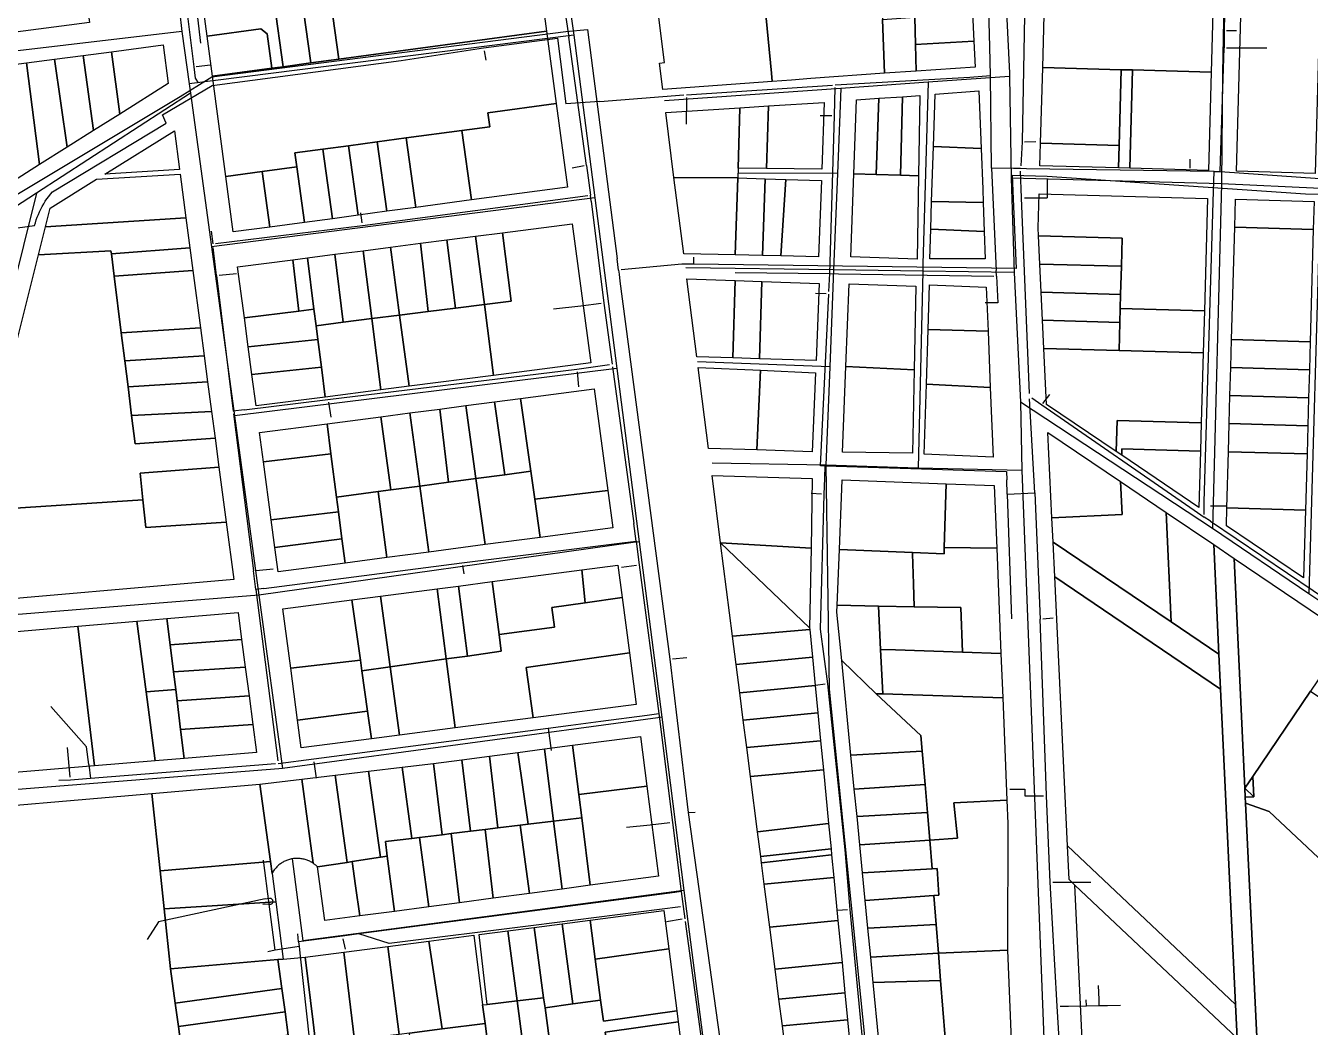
# Model space of a CAD drawing. Extents: x 1876309 to 1899261, y 443723 to 466661.
# Drawn here: x 1890765 to 1893052, y 449301 to 451085 of the extents above; entities that cross this region are included whole.
import ezdxf

# ---------------------------------------------------------------- set-up
doc = ezdxf.new("R2010")
doc.units = 0
doc.header["$MEASUREMENT"] = 0
for name, color, linetype in [('Parcels', 31, 'Continuous'), ('Roads', 7, 'Continuous'), ('Waterlines', 5, 'Continuous')]:
    doc.layers.add(name, color=color, linetype=linetype)

msp = doc.modelspace()

# ---------------------------------------------------------------- linework, layer by layer
at = {"layer": 'Parcels'}
for points in [[(1890720.3, 451957.8), (1890886.6, 451977), (1890985.6, 451228.7), (1890861.9, 451213.3), (1890870.2, 451151), (1890878.4, 451090.2), (1890828.4, 451083.7), (1890187, 451000)], [(1891232.1, 449286.3), (1891226.5, 449328), (1891220.8, 449369.6), (1891213.7, 449421.4), (1891222.9, 449422.2), (1891262.2, 449425.6), (1891276.5, 449309.6), (1891281.5, 449269.2)]]:
    msp.add_lwpolyline(points, dxfattribs=at)
for points in [[(1892715.6, 451006.1), (1892575.7, 451010), (1892583.8, 451313.1), (1892777.9, 451273.1), (1892882.7, 451258.1), (1892875.5, 451001.7), (1892735.6, 451005.6), (1892715.6, 451006.1)], [(1891322, 451024.8), (1891300.7, 451178.4), (1891350.3, 451185), (1891399.9, 451191.7), (1891449.4, 451198.3), (1891499, 451205), (1891548.5, 451211.6), (1891545.1, 451236.4), (1891619.4, 451246.4), (1891668.5, 451253), (1891692.3, 451074.6), (1891322, 451024.8)], [(1892932.5, 451251), (1893072, 451231), (1893060.6, 450821.4), (1892920.6, 450825.3), (1892932.5, 451251)], [(1891883.3, 451171.1), (1892075, 451183.9), (1892092.8, 451000), (1892093.8, 450985.2), (1891899.1, 450971), (1891893.1, 451017.7), (1891902.2, 451019.2), (1891883.3, 451171.1)], [(1892093.8, 450985.2), (1892092.8, 451000), (1892075, 451183.9), (1892286.8, 451198.1), (1892290.5, 451095.7), (1892293.9, 450999.8), (1892162.6, 450990.2), (1892128.2, 450987.7), (1892093.8, 450985.2)], [(1891272.4, 451018.2), (1891222.9, 451011.5), (1891207, 451126.4), (1891201.6, 451165.1), (1891251.2, 451171.7), (1891272.4, 451018.2)], [(1891272.4, 451018.2), (1891251.2, 451171.7), (1891300.7, 451178.4), (1891322, 451024.8), (1891272.4, 451018.2)], [(1891082, 451109.7), (1891207, 451126.4), (1891222.9, 451011.5), (1891203, 451008.9), (1891194.6, 451070.3), (1891183.3, 451078.9), (1891087.8, 451066), (1891082, 451109.7)], [(1892290.5, 451095.7), (1892348, 451099.9), (1892349.2, 451051.3), (1892350.4, 451003.4), (1892293.9, 450999.8), (1892290.5, 451095.7)], [(1892349.2, 451051.3), (1892348, 451099.9), (1892450.8, 451107.2), (1892453.1, 451056.8), (1892349.2, 451051.3)], [(1891097.2, 450994.7), (1891087.8, 451066), (1891183.3, 451078.9), (1891194.6, 451070.3), (1891203, 451008.9), (1891097.2, 450994.7)], [(1891442.3, 450884.6), (1891390.8, 450877.7), (1891339.3, 450870.8), (1891293.7, 450864.7), (1891244.1, 450858), (1891247.5, 450833.2), (1891185.6, 450824.9), (1891120.8, 450816.2), (1891097.2, 450994.7), (1891203, 451008.9), (1891222.9, 451011.5), (1891272.4, 451018.2), (1891322, 451024.8), (1891692.3, 451074.6), (1891709.4, 450945.7), (1891587.6, 450929.3), (1891591, 450904.6), (1891541.4, 450897.9), (1891442.3, 450884.6)], [(1890932.1, 450927.2), (1890917.6, 451038.2), (1891009.2, 451050.2), (1891018.3, 450981.7), (1890932.1, 450927.2)], [(1892453.1, 451056.8), (1892455.2, 451010.7), (1892350.4, 451003.4), (1892349.2, 451051.3), (1892453.1, 451056.8)], [(1890766, 451018.4), (1890816.1, 451024.9), (1890838.3, 450868), (1890789.2, 450837), (1890766, 451018.4)], [(1890816.1, 451024.9), (1890866.8, 451031.6), (1890885.4, 450897.7), (1890838.3, 450868), (1890816.1, 451024.9)], [(1890866.8, 451031.6), (1890917.6, 451038.2), (1890932.1, 450927.2), (1890885.4, 450897.7), (1890866.8, 451031.6)], [(1890716.1, 451011.8), (1890766, 451018.4), (1890789.2, 450837), (1890742.9, 450807.7), (1890716.1, 451011.8)], [(1892715.6, 451006.1), (1892711.8, 450871.2), (1892571.9, 450875.1), (1892575.7, 451010), (1892715.6, 451006.1)], [(1892711.8, 450871.2), (1892715.6, 451006.1), (1892735.6, 451005.6), (1892730.7, 450830.6), (1892710.7, 450831.2), (1892711.8, 450871.2)], [(1892875.5, 451001.7), (1892870.7, 450826.7), (1892730.7, 450830.6), (1892735.6, 451005.6), (1892875.5, 451001.7)], [(1892283.6, 450955.2), (1892279.4, 450819.6), (1892239.4, 450820.9), (1892244.2, 450952.7), (1892283.6, 450955.2)], [(1892283.6, 450955.2), (1892326.1, 450957.9), (1892322.2, 450818.2), (1892279.4, 450819.6), (1892283.6, 450955.2)], [(1892326.1, 450957.9), (1892357.1, 450959.9), (1892354.8, 450817.2), (1892322.2, 450818.2), (1892326.1, 450957.9)], [(1892381.1, 450869.3), (1892384.2, 450962.3), (1892462.1, 450968.2), (1892466, 450865.8), (1892381.1, 450869.3)], [(1891558.6, 450774.1), (1891541.4, 450897.9), (1891591, 450904.6), (1891587.6, 450929.3), (1891709.4, 450945.7), (1891729.3, 450797), (1891558.6, 450774.1)], [(1891919.1, 450814), (1891904.3, 450930), (1892036.6, 450938.4), (1892033.1, 450830.7), (1892032.5, 450813.3), (1891919.1, 450814)], [(1892087.5, 450941.6), (1892083.6, 450830), (1892033.1, 450830.7), (1892036.6, 450938.4), (1892087.5, 450941.6)], [(1892087.5, 450941.6), (1892186.5, 450947.9), (1892182.4, 450828.7), (1892083.6, 450830), (1892087.5, 450941.6)], [(1890905.8, 450820.3), (1891029.4, 450897.2), (1891038.5, 450828.3), (1890905.8, 450820.3)], [(1891390.8, 450877.7), (1891442.3, 450884.6), (1891459.5, 450760.8), (1891407.9, 450753.9), (1891390.8, 450877.7)], [(1891442.3, 450884.6), (1891541.4, 450897.9), (1891558.6, 450774.1), (1891459.5, 450760.8), (1891442.3, 450884.6)], [(1891261.2, 450734.2), (1891247.5, 450833.2), (1891244.1, 450858), (1891293.7, 450864.7), (1891310.8, 450740.8), (1891261.2, 450734.2)], [(1891293.7, 450864.7), (1891339.3, 450870.8), (1891356.4, 450747), (1891310.8, 450740.8), (1891293.7, 450864.7)], [(1891339.3, 450870.8), (1891390.8, 450877.7), (1891407.9, 450753.9), (1891356.4, 450747), (1891339.3, 450870.8)], [(1892381.1, 450869.3), (1892466, 450865.8), (1892468.8, 450793.5), (1892469.7, 450769.4), (1892377.9, 450771.5), (1892381.1, 450869.3)], [(1892711.8, 450871.2), (1892710.7, 450831.2), (1892570.8, 450835.1), (1892571.9, 450875.1), (1892711.8, 450871.2)], [(1890799.9, 450726), (1890808.5, 450759.8), (1890890.8, 450811), (1891039.6, 450820.1), (1891049.9, 450742), (1890799.9, 450726)], [(1891199.3, 450725.9), (1891133.9, 450717.1), (1891120.8, 450816.2), (1891185.6, 450824.9), (1891199.3, 450725.9)], [(1891185.6, 450824.9), (1891247.5, 450833.2), (1891261.2, 450734.2), (1891199.3, 450725.9), (1891185.6, 450824.9)], [(1892239.4, 450820.9), (1892279.4, 450819.6), (1892322.2, 450818.2), (1892354.8, 450817.2), (1892352.2, 450668.6), (1892234.1, 450672.6), (1892239.4, 450820.9)], [(1891919.1, 450814), (1892032.5, 450813.3), (1892028.1, 450676.1), (1891936.5, 450678), (1891919.1, 450814)], [(1892081.4, 450811.8), (1892076.7, 450675.1), (1892028.1, 450676.1), (1892032.5, 450813.3), (1892081.4, 450811.8)], [(1892118.5, 450810.7), (1892109.6, 450674.4), (1892076.7, 450675.1), (1892081.4, 450811.8), (1892118.5, 450810.7)], [(1892118.5, 450810.7), (1892182, 450808.8), (1892176.3, 450673), (1892109.6, 450674.4), (1892118.5, 450810.7)], [(1892376.2, 450722.4), (1892377.9, 450771.5), (1892469.7, 450769.4), (1892471.6, 450717.9), (1892376.2, 450722.4)], [(1892714.4, 450606), (1892715.8, 450656), (1892717.2, 450706), (1892568.4, 450710.1), (1892567.7, 450724.4), (1892569.4, 450785.1), (1892719.3, 450781), (1892869.2, 450776.8), (1892863.6, 450576.9), (1892713.7, 450581.1), (1892714.4, 450606)], [(1893057.5, 450721.6), (1892917.6, 450725.5), (1892919, 450775.5), (1893058.9, 450771.6), (1893057.5, 450721.6)], [(1891049.9, 450742), (1891057, 450688.9), (1890917.2, 450678), (1890916.5, 450683.6), (1890787.5, 450676.4), (1890799.9, 450726), (1891049.9, 450742)], [(1891597.7, 450461.6), (1891581.5, 450588), (1891629.4, 450594.1), (1891613.6, 450715.7), (1891738, 450731.7), (1891771, 450483.8), (1891597.7, 450461.6)], [(1893057.5, 450721.6), (1893052, 450521.7), (1892912, 450525.6), (1892917.6, 450725.5), (1893057.5, 450721.6)], [(1891467.4, 450696.9), (1891514.3, 450702.9), (1891530.2, 450581.6), (1891481.2, 450575.3), (1891467.4, 450696.9)], [(1891581.5, 450588), (1891530.2, 450581.6), (1891514.3, 450702.9), (1891565.9, 450709.5), (1891581.5, 450588)], [(1891565.9, 450709.5), (1891613.6, 450715.7), (1891629.4, 450594.1), (1891581.5, 450588), (1891565.9, 450709.5)], [(1892471.6, 450717.9), (1892473.5, 450669), (1892374.5, 450669.5), (1892376.2, 450722.4), (1892471.6, 450717.9)], [(1892715.8, 450656), (1892570.7, 450660), (1892568.4, 450710.1), (1892717.2, 450706), (1892715.8, 450656)], [(1891108.6, 450298.5), (1890968.3, 450287.4), (1890973.5, 450239.8), (1890672.8, 450220.6), (1890787.5, 450676.4), (1890916.5, 450683.6), (1890917.2, 450678), (1890922.2, 450638.4), (1890934.8, 450537.4), (1890941, 450487.6), (1890946.9, 450441), (1890953.2, 450390.2), (1890959.5, 450339.7), (1891101.8, 450349.6), (1891108.6, 450298.5)], [(1891062.3, 450648.3), (1890922.2, 450638.4), (1890917.2, 450678), (1891057, 450688.9), (1891062.3, 450648.3)], [(1891330.2, 450556.2), (1891281.8, 450550.1), (1891278, 450579.4), (1891266.3, 450671), (1891315.1, 450677.3), (1891330.2, 450556.2)], [(1891365.5, 450683.8), (1891381, 450562.7), (1891330.2, 450556.2), (1891315.1, 450677.3), (1891365.5, 450683.8)], [(1891365.5, 450683.8), (1891414.1, 450690), (1891430.5, 450568.9), (1891381, 450562.7), (1891365.5, 450683.8)], [(1891467.4, 450696.9), (1891481.2, 450575.3), (1891430.5, 450568.9), (1891414.1, 450690), (1891467.4, 450696.9)], [(1891240.3, 450667.7), (1891251, 450576.1), (1891154.1, 450564.3), (1891142.1, 450655.1), (1891240.3, 450667.7)], [(1891266.3, 450671), (1891278, 450579.4), (1891251, 450576.1), (1891240.3, 450667.7), (1891266.3, 450671)], [(1892714.4, 450606), (1892573.1, 450609.9), (1892570.7, 450660), (1892715.8, 450656), (1892714.4, 450606)], [(1891075.9, 450546.1), (1890934.8, 450537.4), (1890922.2, 450638.4), (1891062.3, 450648.3), (1891075.9, 450546.1)], [(1892028.2, 450630.7), (1892023.8, 450492.7), (1891959.9, 450494.6), (1891942.1, 450633.9), (1892028.2, 450630.7)], [(1892028.2, 450630.7), (1892075.7, 450628.9), (1892071.5, 450491.2), (1892023.8, 450492.7), (1892028.2, 450630.7)], [(1892071.5, 450491.2), (1892075.7, 450628.9), (1892177.9, 450625.1), (1892172.3, 450488.2), (1892071.5, 450491.2)], [(1892225.2, 450477.6), (1892230.9, 450624.9), (1892349.5, 450620.5), (1892346.6, 450471.4), (1892225.2, 450477.6)], [(1892371.6, 450543.3), (1892374.1, 450622.9), (1892475.3, 450618.6), (1892478.4, 450540.5), (1892371.6, 450543.3)], [(1892713.7, 450581.1), (1892713, 450556), (1892575.5, 450559.9), (1892573.1, 450609.9), (1892714.4, 450606), (1892713.7, 450581.1)], [(1891447.7, 450442.3), (1891430.5, 450568.9), (1891481.2, 450575.3), (1891530.2, 450581.6), (1891581.5, 450588), (1891597.7, 450461.6), (1891447.7, 450442.3)], [(1891281.8, 450550.1), (1891284.9, 450525.7), (1891160.9, 450512.8), (1891154.1, 450564.3), (1891251, 450576.1), (1891278, 450579.4), (1891281.8, 450550.1)], [(1891397.3, 450435.8), (1891298.1, 450423.1), (1891291.3, 450476.1), (1891284.9, 450525.7), (1891281.8, 450550.1), (1891330.2, 450556.2), (1891381, 450562.7), (1891397.3, 450435.8)], [(1891397.3, 450435.8), (1891381, 450562.7), (1891430.5, 450568.9), (1891447.7, 450442.3), (1891397.3, 450435.8)], [(1892713, 450556), (1892713.7, 450581.1), (1892863.6, 450576.9), (1892861.5, 450501.9), (1892711.6, 450506.1), (1892713, 450556)], [(1891082.4, 450496.4), (1890941, 450487.6), (1890934.8, 450537.4), (1891075.9, 450546.1), (1891082.4, 450496.4)], [(1892371.6, 450543.3), (1892478.4, 450540.5), (1892482.4, 450440.2), (1892368.5, 450446.1), (1892371.6, 450543.3)], [(1892711.6, 450506.1), (1892577.8, 450509.8), (1892575.5, 450559.9), (1892713, 450556), (1892711.6, 450506.1)], [(1891167.5, 450463.2), (1891160.9, 450512.8), (1891284.9, 450525.7), (1891291.3, 450476.1), (1891167.5, 450463.2)], [(1893052, 450521.7), (1893050.6, 450471.7), (1892910.6, 450475.6), (1892912, 450525.6), (1893052, 450521.7)], [(1891082.4, 450496.4), (1891088.5, 450450.1), (1890946.9, 450441), (1890941, 450487.6), (1891082.4, 450496.4)], [(1892711.6, 450506.1), (1892861.5, 450501.9), (1892858, 450376.9), (1892708.1, 450381.1), (1892706.6, 450326), (1892582.6, 450409.6), (1892577.8, 450509.8), (1892711.6, 450506.1)], [(1891298.1, 450423.1), (1891174.9, 450407.2), (1891167.5, 450463.2), (1891291.3, 450476.1), (1891298.1, 450423.1)], [(1892066.9, 450328.9), (1891980.7, 450331.6), (1891962.3, 450475.8), (1892072.9, 450470.8), (1892066.9, 450328.9)], [(1892225.2, 450477.6), (1892346.6, 450471.4), (1892343.7, 450323.3), (1892219.2, 450324.8), (1892225.2, 450477.6)], [(1893050.6, 450471.7), (1893049.2, 450421.7), (1892909.2, 450425.7), (1892910.6, 450475.6), (1893050.6, 450471.7)], [(1891095.5, 450397.5), (1890953.2, 450390.2), (1890946.9, 450441), (1891088.5, 450450.1), (1891095.5, 450397.5)], [(1892066.9, 450328.9), (1892072.9, 450470.8), (1892171.2, 450466.4), (1892164.9, 450325.8), (1892066.9, 450328.9)], [(1891646, 450420.6), (1891777.1, 450437.8), (1891801.3, 450256.4), (1891671.2, 450241.1), (1891664.2, 450290.9), (1891646, 450420.6)], [(1892482.4, 450440.2), (1892487.3, 450316.3), (1892364.6, 450321.4), (1892368.5, 450446.1), (1892482.4, 450440.2)], [(1893049.2, 450421.7), (1893047.8, 450371.8), (1892907.8, 450375.7), (1892909.2, 450425.7), (1893049.2, 450421.7)], [(1891566.5, 450277.9), (1891517.4, 450271.4), (1891502.2, 450401.8), (1891548.5, 450407.9), (1891566.5, 450277.9)], [(1891617.9, 450284.7), (1891566.5, 450277.9), (1891548.5, 450407.9), (1891599.4, 450414.5), (1891617.9, 450284.7)], [(1891646, 450420.6), (1891664.2, 450290.9), (1891617.9, 450284.7), (1891599.4, 450414.5), (1891646, 450420.6)], [(1891101.8, 450349.6), (1890959.5, 450339.7), (1890953.2, 450390.2), (1891095.5, 450397.5), (1891101.8, 450349.6)], [(1891301.4, 450375.5), (1891397.2, 450388), (1891414.6, 450257.7), (1891392.3, 450254.8), (1891318.3, 450244.9), (1891308.3, 450321.8), (1891301.4, 450375.5)], [(1891466.6, 450264.6), (1891414.6, 450257.7), (1891397.2, 450388), (1891448.9, 450394.8), (1891466.6, 450264.6)], [(1891517.4, 450271.4), (1891466.6, 450264.6), (1891448.9, 450394.8), (1891502.2, 450401.8), (1891517.4, 450271.4)], [(1892858, 450376.9), (1892856.6, 450327), (1892716.7, 450330.9), (1892716.4, 450319.4), (1892706.6, 450326), (1892708.1, 450381.1), (1892858, 450376.9)], [(1891301.4, 450375.5), (1891308.3, 450321.8), (1891188, 450308), (1891181.2, 450359.7), (1891301.4, 450375.5)], [(1892714.2, 450272.4), (1892717, 450213.8), (1892592.1, 450207.9), (1892584.9, 450359.7), (1892714.2, 450272.4)], [(1893047.8, 450371.8), (1893046.4, 450321.8), (1892906.4, 450325.7), (1892907.8, 450375.7), (1893047.8, 450371.8)], [(1891188, 450308), (1891308.3, 450321.8), (1891318.3, 450244.9), (1891321.6, 450218.8), (1891201.8, 450204.2), (1891188, 450308)], [(1892856.6, 450327), (1892853.8, 450226.6), (1892716.4, 450319.4), (1892716.7, 450330.9), (1892856.6, 450327)], [(1893046.4, 450321.8), (1893043.6, 450221.8), (1892903.6, 450225.7), (1892906.4, 450325.7), (1893046.4, 450321.8)], [(1891121.6, 450200.3), (1890978.8, 450190.8), (1890973.5, 450239.8), (1890968.3, 450287.4), (1891108.6, 450298.5), (1891121.6, 450200.3)], [(1891566.5, 450277.9), (1891617.9, 450284.7), (1891664.2, 450290.9), (1891671.2, 450241.1), (1891680.7, 450173.1), (1891582.8, 450160.2), (1891566.5, 450277.9)], [(1891582.8, 450160.2), (1891482.5, 450147.1), (1891466.6, 450264.6), (1891517.4, 450271.4), (1891566.5, 450277.9), (1891582.8, 450160.2)], [(1892002.2, 450163.2), (1891986.9, 450283.4), (1892165.4, 450278.3), (1892163.2, 450153.8), (1892002.2, 450163.2)], [(1892400.5, 450154.9), (1892400.2, 450144), (1892343.6, 450146.4), (1892213.8, 450151.8), (1892218.8, 450275.5), (1892403.5, 450268.5), (1892400.5, 450154.9)], [(1892403.5, 450268.5), (1892489.3, 450265.3), (1892493.8, 450153.8), (1892400.5, 450154.9), (1892403.5, 450268.5)], [(1892804.6, 450022.7), (1892594.2, 450164.9), (1892592.1, 450207.9), (1892717, 450213.8), (1892714.2, 450272.4), (1892795.4, 450217.5), (1892804.6, 450022.7)], [(1891333.4, 450127.5), (1891327.8, 450170.6), (1891321.6, 450218.8), (1891318.3, 450244.9), (1891392.3, 450254.8), (1891407.5, 450137.2), (1891333.4, 450127.5)], [(1891482.5, 450147.1), (1891407.5, 450137.2), (1891392.3, 450254.8), (1891414.6, 450257.7), (1891466.6, 450264.6), (1891482.5, 450147.1)], [(1891680.7, 450173.1), (1891671.2, 450241.1), (1891801.3, 450256.4), (1891810.1, 450190), (1891680.7, 450173.1)], [(1891121.6, 450200.3), (1891135, 450098.4), (1890630.9, 450054.1), (1890672.8, 450220.6), (1890973.5, 450239.8), (1890978.8, 450190.8), (1891121.6, 450200.3)], [(1893043.6, 450221.8), (1893040.2, 450100.9), (1892902.7, 450193.7), (1892903.6, 450225.7), (1893043.6, 450221.8)], [(1891321.6, 450218.8), (1891327.8, 450170.6), (1891208.2, 450155.2), (1891201.8, 450204.2), (1891321.6, 450218.8)], [(1892889.4, 449965.4), (1892804.6, 450022.7), (1892795.4, 450217.5), (1892880.2, 450160.2), (1892889.4, 449965.4)], [(1891333.4, 450127.5), (1891214, 450111.9), (1891208.2, 450155.2), (1891327.8, 450170.6), (1891333.4, 450127.5)], [(1892002.2, 450163.2), (1892163.2, 450153.8), (1892160.7, 450011.9), (1892002.2, 450163.2)], [(1892023.5, 449997), (1892002.2, 450163.2), (1892160.7, 450011.9), (1892161, 450009.1), (1892023.5, 449997)], [(1892346.9, 450049.6), (1892283, 450050.8), (1892209.8, 450052.3), (1892213.8, 450151.8), (1892343.6, 450146.4), (1892343.7, 450143.8), (1892345.5, 450090.6), (1892346.9, 450049.6)], [(1892346.9, 450049.6), (1892345.5, 450090.6), (1892343.7, 450143.8), (1892343.6, 450146.4), (1892400.2, 450144), (1892400.5, 450154.9), (1892493.8, 450153.8), (1892501.2, 449966.5), (1892433.1, 449968.8), (1892429.6, 450048), (1892346.9, 450049.6)], [(1892892.3, 449903.1), (1892597.1, 450102.6), (1892594.2, 450164.9), (1892804.6, 450022.7), (1892889.4, 449965.4), (1892892.3, 449903.1)], [(1892958.5, 449246.7), (1892921.8, 449281.3), (1892918.9, 449341.3), (1892892.3, 449903.1), (1892889.4, 449965.4), (1892880.2, 450160.2), (1892916.4, 450135.8), (1892935.7, 449726.2), (1892936.5, 449710.5), (1892937, 449699.9), (1892958.5, 449246.7)], [(1892935.7, 449726.2), (1892916.4, 450135.8), (1893119.7, 449998.4), (1893052.5, 449899), (1892950, 449747.3), (1892935.7, 449726.2)], [(1891754.7, 450115.1), (1891760.7, 450056.8), (1891701.3, 450048.3), (1891706.2, 450013.1), (1891607.7, 450000.2), (1891595.6, 450094.4), (1891754.7, 450115.1)], [(1891754.7, 450115.1), (1891819, 450123.4), (1891826.6, 450066.3), (1891760.7, 450056.8), (1891754.7, 450115.1)], [(1891551.3, 449961.7), (1891513.4, 449956.6), (1891497.1, 450081.6), (1891535.4, 450086.3), (1891551.3, 449961.7)], [(1891607.7, 450000.2), (1891611.5, 449970.3), (1891551.3, 449961.7), (1891535.4, 450086.3), (1891595.6, 450094.4), (1891607.7, 450000.2)], [(1892918.9, 449341.3), (1892619.8, 449623.6), (1892597.1, 450102.6), (1892892.3, 449903.1), (1892918.9, 449341.3)], [(1891345.4, 450061.9), (1891360.7, 449954.2), (1891236.6, 449940.4), (1891222.7, 450046), (1891345.4, 450061.9)], [(1891413.7, 449942.7), (1891363.4, 449935.6), (1891360.7, 449954.2), (1891345.4, 450061.9), (1891396.6, 450068.6), (1891413.7, 449942.7)], [(1891513.4, 449956.6), (1891413.7, 449942.7), (1891396.6, 450068.6), (1891497.1, 450081.6), (1891513.4, 449956.6)], [(1891551.3, 449961.7), (1891611.5, 449970.3), (1891607.7, 450000.2), (1891706.2, 450013.1), (1891701.3, 450048.3), (1891760.7, 450056.8), (1891826.6, 450066.3), (1891839.8, 449967.7), (1891655.8, 449941.7), (1891668.5, 449851.8), (1891529.5, 449833.7), (1891513.4, 449956.6), (1891551.3, 449961.7)], [(1891016, 450028.4), (1891142.9, 450039.2), (1891149.2, 449991.3), (1891021.8, 449981.7), (1891016, 450028.4)], [(1892290.8, 449894.5), (1892279.3, 449894.8), (1892217.8, 449953.8), (1892209.3, 450039.9), (1892209.8, 450052.3), (1892283, 450050.8), (1892286.8, 449973.5), (1892290.8, 449894.5)], [(1892346.9, 450049.6), (1892429.6, 450048), (1892433.1, 449968.8), (1892313.7, 449972.7), (1892286.8, 449973.5), (1892283, 450050.8), (1892346.9, 450049.6)], [(1890857.4, 450014.9), (1890886.9, 449766.2), (1890553.2, 449738.6), (1890618, 449994.5), (1890857.4, 450014.9)], [(1890962.4, 450023.8), (1890979, 449898), (1890995.2, 449775.2), (1890886.9, 449766.2), (1890857.4, 450014.9), (1890962.4, 450023.8)], [(1891021.8, 449981.7), (1891027.8, 449933.5), (1891031.8, 449902.2), (1890979, 449898), (1890962.4, 450023.8), (1891016, 450028.4), (1891021.8, 449981.7)], [(1891021.8, 449981.7), (1891149.2, 449991.3), (1891155.7, 449942), (1891027.8, 449933.5), (1891021.8, 449981.7)], [(1892165.8, 449959.8), (1892029.9, 449946.5), (1892023.5, 449997), (1892161, 450009.1), (1892165.8, 449959.8)], [(1892286.8, 449973.5), (1892313.7, 449972.7), (1892433.1, 449968.8), (1892501.2, 449966.5), (1892504.4, 449887.6), (1892290.8, 449894.5), (1892286.8, 449973.5)], [(1891248.9, 449847.7), (1891236.6, 449940.4), (1891360.7, 449954.2), (1891363.4, 449935.6), (1891373.6, 449863.9), (1891248.9, 449847.7)], [(1891430.2, 449820.9), (1891413.7, 449942.7), (1891513.4, 449956.6), (1891529.5, 449833.7), (1891430.2, 449820.9)], [(1891668.5, 449851.8), (1891655.8, 449941.7), (1891839.8, 449967.7), (1891852, 449875.6), (1891668.5, 449851.8)], [(1892170.6, 449909.3), (1892036.4, 449896.2), (1892029.9, 449946.5), (1892165.8, 449959.8), (1892170.6, 449909.3)], [(1892217.8, 449953.8), (1892279.3, 449894.8), (1892358.6, 449820.2), (1892361, 449792.4), (1892234.3, 449785.2), (1892217.8, 449953.8)], [(1893194.2, 449948), (1893321.2, 449862.2), (1893115, 449557), (1892979.2, 449685.2), (1892937, 449699.9), (1892936.5, 449710.5), (1892951.7, 449711.2), (1892950, 449747.3), (1893052.5, 449899), (1893127.1, 449848.6), (1893194.2, 449948)], [(1891031.8, 449902.2), (1891027.8, 449933.5), (1891155.7, 449942), (1891162.4, 449891.2), (1891034.3, 449881.8), (1891031.8, 449902.2)], [(1891380.6, 449814.4), (1891373.6, 449863.9), (1891363.4, 449935.6), (1891413.7, 449942.7), (1891430.2, 449820.9), (1891380.6, 449814.4)], [(1891031.8, 449902.2), (1891034.3, 449881.8), (1891040.6, 449830.7), (1891047, 449779.5), (1890995.2, 449775.2), (1890979, 449898), (1891031.8, 449902.2)], [(1892175.4, 449860.6), (1892042.5, 449847.9), (1892036.4, 449896.2), (1892170.6, 449909.3), (1892175.4, 449860.6)], [(1891169.2, 449840.1), (1891040.6, 449830.7), (1891034.3, 449881.8), (1891162.4, 449891.2), (1891169.2, 449840.1)], [(1892279.3, 449894.8), (1892290.8, 449894.5), (1892504.4, 449887.6), (1892511.7, 449705.1), (1892417.6, 449700.3), (1892424, 449637.3), (1892374.6, 449634.1), (1892370.4, 449683.4), (1892366.1, 449732.8), (1892361, 449792.4), (1892358.6, 449820.2), (1892279.3, 449894.8)], [(1891248.9, 449847.7), (1891373.6, 449863.9), (1891380.6, 449814.4), (1891255.4, 449798.2), (1891248.9, 449847.7)], [(1892175.4, 449860.6), (1892180.2, 449810.9), (1892048.8, 449798.8), (1892042.5, 449847.9), (1892175.4, 449860.6)], [(1891169.2, 449840.1), (1891175.8, 449790.2), (1891047, 449779.5), (1891040.6, 449830.7), (1891169.2, 449840.1)], [(1891870.9, 449729.8), (1891749.5, 449715.4), (1891738.6, 449802.9), (1891859.6, 449818.7), (1891870.9, 449729.8)], [(1892185.2, 449758.9), (1892055.4, 449747.2), (1892048.8, 449798.8), (1892180.2, 449810.9), (1892185.2, 449758.9)], [(1891590.4, 449783.6), (1891641, 449790.2), (1891659.3, 449662.1), (1891645.1, 449660.4), (1891605.7, 449655.6), (1891590.4, 449783.6)], [(1891659.3, 449662.1), (1891641, 449790.2), (1891688.3, 449796.4), (1891704.6, 449667.5), (1891659.3, 449662.1)], [(1891754.7, 449673.6), (1891704.6, 449667.5), (1891688.3, 449796.4), (1891738.6, 449802.9), (1891749.5, 449715.4), (1891754.7, 449673.6)], [(1892361, 449792.4), (1892366.1, 449732.8), (1892240.2, 449724.5), (1892234.3, 449785.2), (1892361, 449792.4)], [(1891408.6, 449605.4), (1891396.3, 449603.5), (1891375.3, 449756.8), (1891434.9, 449764), (1891452.3, 449637.1), (1891405.2, 449631.4), (1891408.6, 449605.4)], [(1891506.2, 449643.6), (1891466, 449638.8), (1891452.3, 449637.1), (1891434.9, 449764), (1891490.7, 449770.7), (1891506.2, 449643.6)], [(1891541.2, 449777.2), (1891556.9, 449649.7), (1891522.5, 449645.6), (1891506.2, 449643.6), (1891490.7, 449770.7), (1891541.2, 449777.2)], [(1891590.4, 449783.6), (1891605.7, 449655.6), (1891582.7, 449652.8), (1891556.9, 449649.7), (1891541.2, 449777.2), (1891590.4, 449783.6)], [(1891200.5, 449596), (1891181.6, 449733.7), (1891256.1, 449742.6), (1891276.7, 449592.7), (1891275.2, 449593.6), (1891273.7, 449594.5), (1891272.1, 449595.4), (1891270.6, 449596.2), (1891269, 449597), (1891267.3, 449597.7), (1891265.7, 449598.3), (1891264, 449598.9), (1891262.3, 449599.4), (1891260.6, 449599.9), (1891258.9, 449600.3), (1891257.2, 449600.7), (1891255.4, 449600.9), (1891253.7, 449601.2), (1891251.9, 449601.3), (1891250.1, 449601.4), (1891248.4, 449601.5), (1891246.6, 449601.4), (1891244.8, 449601.4), (1891243, 449601.2), (1891241.3, 449601), (1891239.5, 449600.7), (1891237.8, 449600.4), (1891236.1, 449600), (1891234.4, 449599.6), (1891232.7, 449599.1), (1891231, 449598.5), (1891229.3, 449597.9), (1891227.7, 449597.2), (1891226.1, 449596.5), (1891224.5, 449595.7), (1891223, 449594.8), (1891221.4, 449593.9), (1891219.9, 449592.9), (1891218.5, 449591.9), (1891217.1, 449590.9), (1891215.7, 449589.8), (1891214.3, 449588.6), (1891213, 449587.4), (1891211.8, 449586.2), (1891210.6, 449584.9), (1891209.4, 449583.6), (1891208.3, 449582.2), (1891207.2, 449580.8), (1891206.2, 449579.3), (1891205.2, 449577.9), (1891204.3, 449576.3), (1891203.4, 449574.8), (1891200.5, 449596)], [(1891284.4, 449586.2), (1891283.6, 449587), (1891282.9, 449587.8), (1891282, 449588.6), (1891281.2, 449589.3), (1891280.3, 449590), (1891279.5, 449590.7), (1891278.5, 449591.4), (1891277.6, 449592), (1891276.7, 449592.7), (1891256.1, 449742.6), (1891315.7, 449749.7), (1891337, 449594.3), (1891284.4, 449586.2)], [(1891396.3, 449603.5), (1891346.1, 449595.8), (1891337, 449594.3), (1891315.7, 449749.7), (1891375.3, 449756.8), (1891396.3, 449603.5)], [(1892185.2, 449758.9), (1892194.4, 449663.5), (1892068, 449648.7), (1892055.4, 449747.2), (1892185.2, 449758.9)], [(1892935.7, 449726.2), (1892950, 449747.3), (1892951.7, 449711.2), (1892935.7, 449726.2)], [(1891011.2, 449511.6), (1891022.6, 449404.5), (1891030.9, 449343.7), (1891036.5, 449302.1), (1891042.2, 449260.5), (1891047.9, 449218.8), (1891053.5, 449177.2), (1891054, 449174), (1891029.5, 449171.8), (1890904.9, 449161.1), (1890894.4, 449255.6), (1890854, 449252.8), (1890640.2, 449237.9), (1890588.1, 449682.8), (1890989.5, 449717.2), (1891004, 449579.5), (1891011.2, 449511.6)], [(1890989.5, 449717.2), (1891181.6, 449733.7), (1891200.5, 449596), (1891004, 449579.5), (1890989.5, 449717.2)], [(1891870.9, 449729.8), (1891891.3, 449569.7), (1891769.7, 449553.5), (1891754.7, 449673.6), (1891749.5, 449715.4), (1891870.9, 449729.8)], [(1892370.4, 449683.4), (1892245, 449676.2), (1892240.2, 449724.5), (1892366.1, 449732.8), (1892370.4, 449683.4)], [(1892951.7, 449711.2), (1892936.5, 449710.5), (1892935.7, 449726.2), (1892951.7, 449711.2)], [(1892379, 449583.1), (1892374.6, 449634.1), (1892424, 449637.3), (1892417.6, 449700.3), (1892511.7, 449705.1), (1892513.4, 449663.6), (1892513.2, 449437.9), (1892389.9, 449432.9), (1892385.8, 449483.7), (1892381.6, 449535.5), (1892390.6, 449536.1), (1892387.5, 449583.6), (1892379, 449583.1)], [(1893071.9, 449139.7), (1893055.3, 449156), (1892992.5, 449214.7), (1892983.7, 449223), (1892958.5, 449246.7), (1892937, 449699.9), (1892979.2, 449685.2), (1893115, 449557), (1893204.6, 449472.4), (1893292.1, 449389.5), (1893078.7, 449147), (1893071.9, 449139.7)], [(1891754.7, 449673.6), (1891769.7, 449553.5), (1891719.9, 449546.9), (1891704.6, 449667.5), (1891754.7, 449673.6)], [(1892374.6, 449634.1), (1892249.9, 449625.8), (1892245, 449676.2), (1892370.4, 449683.4), (1892374.6, 449634.1)], [(1891556.9, 449649.7), (1891582.7, 449652.8), (1891596.9, 449530.5), (1891537, 449522.5), (1891522.5, 449645.6), (1891556.9, 449649.7)], [(1891605.7, 449655.6), (1891645.1, 449660.4), (1891661.8, 449539.1), (1891596.9, 449530.5), (1891582.7, 449652.8), (1891605.7, 449655.6)], [(1891659.3, 449662.1), (1891704.6, 449667.5), (1891719.9, 449546.9), (1891661.8, 449539.1), (1891645.1, 449660.4), (1891659.3, 449662.1)], [(1892194.4, 449663.5), (1892198.8, 449618.4), (1892073.6, 449604.6), (1892068, 449648.7), (1892194.4, 449663.5)], [(1891408.6, 449605.4), (1891405.2, 449631.4), (1891452.3, 449637.1), (1891466, 449638.8), (1891482.3, 449515.2), (1891421.3, 449507.1), (1891408.6, 449605.4)], [(1891506.2, 449643.6), (1891522.5, 449645.6), (1891537, 449522.5), (1891482.3, 449515.2), (1891466, 449638.8), (1891506.2, 449643.6)], [(1892379, 449583.1), (1892254.8, 449575.8), (1892249.9, 449625.8), (1892374.6, 449634.1), (1892379, 449583.1)], [(1891346.1, 449595.8), (1891396.3, 449603.5), (1891408.6, 449605.4), (1891421.3, 449507.1), (1891359.6, 449498.9), (1891352.1, 449552.5), (1891346.1, 449595.8)], [(1892199.8, 449607.7), (1892075, 449593.3), (1892073.6, 449604.6), (1892198.8, 449618.4), (1892199.8, 449607.7)], [(1892203.8, 449567.1), (1892079.8, 449555.8), (1892075, 449593.3), (1892199.8, 449607.7), (1892203.8, 449567.1)], [(1892921.8, 449281.3), (1892633.1, 449553.8), (1892622.6, 449563.7), (1892619.8, 449623.6), (1892918.9, 449341.3), (1892921.8, 449281.3)], [(1891004, 449579.5), (1891200.5, 449596), (1891203.4, 449574.8), (1891209.9, 449524), (1891011.2, 449511.6), (1891004, 449579.5)], [(1891359.6, 449498.9), (1891297.2, 449490.6), (1891284.4, 449586.2), (1891337, 449594.3), (1891346.1, 449595.8), (1891352.1, 449552.5), (1891359.6, 449498.9)], [(1892381.6, 449535.5), (1892259.6, 449526.7), (1892254.8, 449575.8), (1892379, 449583.1), (1892387.5, 449583.6), (1892390.6, 449536.1), (1892381.6, 449535.5)], [(1892211.1, 449490.8), (1892089.7, 449478.8), (1892079.8, 449555.8), (1892203.8, 449567.1), (1892211.1, 449490.8)], [(1892385.8, 449483.7), (1892264.4, 449477.2), (1892259.6, 449526.7), (1892381.6, 449535.5), (1892385.8, 449483.7)], [(1892958.5, 449246.7), (1892983.7, 449223), (1892798.2, 449253.8), (1892646.1, 449279.1), (1892633.1, 449553.8), (1892921.8, 449281.3), (1892958.5, 449246.7)], [(1891011.2, 449511.6), (1891209.9, 449524), (1891222.9, 449422.2), (1891213.7, 449421.4), (1891022.6, 449404.5), (1891011.2, 449511.6)], [(1891788.5, 449348.9), (1891738.9, 449342.1), (1891720, 449485), (1891769.6, 449491.5), (1891778.8, 449422.1), (1891788.5, 449348.9)], [(1891909.8, 449440.5), (1891778.8, 449422.1), (1891769.6, 449491.5), (1891901, 449508.5), (1891909.8, 449440.5)], [(1892218.4, 449416.2), (1892099.2, 449403.9), (1892089.7, 449478.8), (1892211.1, 449490.8), (1892218.4, 449416.2)], [(1891578.3, 449340.5), (1891582.6, 449307.3), (1891506.5, 449297.7), (1891482.8, 449454.2), (1891562.4, 449464.5), (1891578.3, 449340.5)], [(1891586.3, 449341.4), (1891572.2, 449465.8), (1891623.4, 449472.5), (1891639.8, 449347.8), (1891586.3, 449341.4)], [(1891639.8, 449347.8), (1891623.4, 449472.5), (1891670.4, 449478.6), (1891687, 449353.3), (1891639.8, 449347.8)], [(1891687, 449353.3), (1891670.4, 449478.6), (1891720, 449485), (1891738.9, 449342.1), (1891689.4, 449335.4), (1891687, 449353.3)], [(1892389.9, 449432.9), (1892269.5, 449425.2), (1892264.4, 449477.2), (1892385.8, 449483.7), (1892389.9, 449432.9)], [(1891414.8, 449135.2), (1891404.5, 449133.9), (1891386.9, 449282.5), (1891350.3, 449277.9), (1891331, 449434.5), (1891409.7, 449444.7), (1891429.7, 449288), (1891398, 449284), (1891414.8, 449135.2)], [(1891447.9, 449290.3), (1891429.7, 449288), (1891409.7, 449444.7), (1891482.8, 449454.2), (1891506.5, 449297.7), (1891447.9, 449290.3)], [(1891220.8, 449369.6), (1891030.9, 449343.7), (1891022.6, 449404.5), (1891213.7, 449421.4), (1891220.8, 449369.6)], [(1891262.2, 449425.6), (1891331, 449434.5), (1891350.3, 449277.9), (1891343.9, 449277.1), (1891281.5, 449269.2), (1891276.5, 449309.6), (1891262.2, 449425.6)], [(1891924.1, 449330.1), (1891793.7, 449311.7), (1891788.5, 449348.9), (1891778.8, 449422.1), (1891909.8, 449440.5), (1891924.1, 449330.1)], [(1892393.9, 449384.2), (1892273.9, 449380.4), (1892269.5, 449425.2), (1892389.9, 449432.9), (1892393.9, 449384.2)], [(1892513.2, 449437.9), (1892523.2, 449190.3), (1892410.1, 449184.8), (1892407, 449223.5), (1892402.2, 449281.9), (1892393.9, 449384.2), (1892389.9, 449432.9), (1892513.2, 449437.9)], [(1892223.6, 449362.1), (1892106, 449350.7), (1892099.2, 449403.9), (1892218.4, 449416.2), (1892223.6, 449362.1)], [(1892393.9, 449384.2), (1892402.2, 449281.9), (1892284, 449277.3), (1892273.9, 449380.4), (1892393.9, 449384.2)], [(1891226.5, 449328), (1891036.5, 449302.1), (1891030.9, 449343.7), (1891220.8, 449369.6), (1891226.5, 449328)], [(1891639.8, 449347.8), (1891687, 449353.3), (1891689.4, 449335.4), (1891711, 449173), (1891708.1, 449172.6), (1891663.6, 449166.9), (1891639.8, 449347.8)], [(1892223.6, 449362.1), (1892228.3, 449313.9), (1892112.1, 449303.2), (1892106, 449350.7), (1892223.6, 449362.1)], [(1891232.1, 449286.3), (1891042.2, 449260.5), (1891036.5, 449302.1), (1891226.5, 449328), (1891232.1, 449286.3)], [(1891601.6, 449159), (1891582.6, 449307.3), (1891578.3, 449340.5), (1891586.3, 449341.4), (1891639.8, 449347.8), (1891663.6, 449166.9), (1891638.6, 449163.8), (1891601.6, 449159)], [(1891788.5, 449348.9), (1891793.7, 449311.7), (1891924.1, 449330.1), (1891926.6, 449310.2), (1891796.5, 449291.9), (1891806.2, 449222.6), (1891811.2, 449187.1), (1891711, 449173), (1891689.4, 449335.4), (1891738.9, 449342.1), (1891788.5, 449348.9)], [(1891484.8, 449144.1), (1891465, 449141.6), (1891447.9, 449290.3), (1891506.5, 449297.7), (1891582.6, 449307.3), (1891601.6, 449159), (1891484.8, 449144.1)], [(1891806.2, 449222.6), (1891796.5, 449291.9), (1891926.6, 449310.2), (1891935.6, 449240.8), (1891806.2, 449222.6)], [(1892233, 449264.5), (1892118.3, 449255), (1892112.1, 449303.2), (1892228.3, 449313.9), (1892233, 449264.5)]]:
    msp.add_lwpolyline(points, close=True, dxfattribs=at)
at = {"layer": 'Roads'}
for p, q in [((1891700, 451369.7), (1891740.5, 451067.6)), ((1891042.8, 451074.3), (1891056, 450980.9)), ((1891740.5, 451067.6), (1891056, 450980.9)), ((1891740.5, 451067.6), (1891778.2, 450778.2)), ((1891056, 450980.9), (1891058.2, 450964.6)), ((1892371.7, 450983.9), (1892216.4, 450972.9)), ((1892516.8, 450994.2), (1892371.7, 450983.9)), ((1892516.8, 450994.2), (1892519.5, 450813)), ((1891058.2, 450964.6), (1890783.7, 450786.2)), ((1891058.2, 450964.6), (1891095.6, 450690.5)), ((1892216.4, 450972.9), (1891902.4, 450950.6)), ((1892216.4, 450972.9), (1892210.4, 450821)), ((1892210.4, 450821), (1892032.9, 450821.8)), ((1892210.4, 450821), (1892203.3, 450649.5)), ((1892519.5, 450813), (1892524.7, 450645.2)), ((1892894, 450802.8), (1892519.5, 450813)), ((1892894, 450802.8), (1892877.8, 450188.9)), ((1893070.2, 450794.8), (1892894, 450802.8)), ((1893070.2, 450794.8), (1893049.5, 450072.4)), ((1890783.7, 450786.2), (1890665.5, 450315.4)), ((1891778.2, 450778.2), (1891095.6, 450690.5)), ((1891778.2, 450778.2), (1891817.4, 450473.8)), ((1891095.6, 450690.5), (1891136.4, 450389.4)), ((1892203.3, 450649.5), (1891939.9, 450653.2)), ((1892203.3, 450649.5), (1892196.4, 450476.9)), ((1892362.2, 450647.3), (1892203.3, 450649.5)), ((1892362.2, 450647.3), (1892353.7, 450296.6)), ((1892524.7, 450645.2), (1892362.2, 450647.3)), ((1892524.7, 450645.2), (1892536.1, 450413.9)), ((1891817.4, 450473.8), (1891136.4, 450389.4)), ((1891817.4, 450473.8), (1891856.9, 450165.4)), ((1892196.4, 450476.9), (1891961.1, 450485.9)), ((1892196.4, 450476.9), (1892189.5, 450302)), ((1892536.1, 450413.9), (1892538.4, 450292.5)), ((1892877.8, 450188.9), (1892536.1, 450413.9)), ((1891136.4, 450389.4), (1891180, 450070.5)), ((1892189.5, 450302), (1891987, 450305.1)), ((1892353.7, 450296.6), (1892189.5, 450302)), ((1892538.4, 450292.5), (1892353.7, 450296.6)), ((1892538.4, 450292.5), (1892599.3, 448733.7)), ((1893049.5, 450072.4), (1892877.8, 450188.9)), ((1891856.9, 450165.4), (1891897.2, 449852.7)), ((1891180, 450070.5), (1890592.2, 450023.2)), ((1891180, 450070.5), (1891222, 449761.7)), ((1893218.4, 449960.3), (1893049.5, 450072.4)), ((1891897.2, 449852.7), (1891936.9, 449544)), ((1891239.3, 449600.6), (1891258.1, 449454.8)), ((1891936.9, 449544), (1891258.1, 449454.8)), ((1891936.9, 449544), (1892031.7, 448803))]:
    msp.add_line(p, q, dxfattribs=at)
for points in [[(1892975.4, 451426.1), (1892901.4, 451283.6), (1892895.7, 451000.2), (1892894, 450802.8)], [(1892504, 451401), (1892505.2, 451229.6), (1892516.8, 451000), (1892516.8, 450994.2)], [(1891017.4, 451282.8), (1891038.3, 451110.8), (1891042.8, 451074.3)], [(1891042.8, 451074.3), (1890412.2, 450999.9), (1890017.5, 450947.8), (1889951, 450940.1)], [(1892371.7, 450983.9), (1892362.2, 450659.7), (1892362.2, 450647.3)], [(1890783.7, 450786.2), (1890704.9, 450734.9), (1890078.6, 450645.9), (1890040.8, 450643.5)], [(1892189.5, 450302), (1892195.2, 449902.7), (1892303.9, 448834.9), (1892312.1, 448739.4), (1892389.1, 448452.8)], [(1891856.9, 450165.4), (1891846.4, 450164), (1891180, 450070.5)], [(1891897.2, 449852.7), (1891890.5, 449851.6), (1891222, 449761.7)], [(1891222, 449761.7), (1891215.6, 449760.7), (1890525, 449706.6), (1890512.5, 449705.5)]]:
    msp.add_lwpolyline(points, dxfattribs=at)
at = {"layer": 'Waterlines', "color": 5}
for p, q in [((1892549.8, 451439.8), (1892539.2, 450877.5)), ((1891032.5, 451268.6), (1891064.1, 451011.4)), ((1892902.6, 451253.5), (1892899, 451076)), ((1891053.1, 451241), (1891076.2, 451053.2)), ((1892481.6, 451047), (1892476.8, 451217.6)), ((1892899, 451076), (1892899, 451045)), ((1892903, 451076), (1892921, 451076.1)), ((1891580.1, 451044.9), (1891711.9, 451062.1)), ((1891711.9, 451062.1), (1891726.7, 450945.1)), ((1891763.5, 450835.7), (1891731.8, 451063.8)), ((1892483, 450995.8), (1892481.6, 451047)), ((1892892.4, 450844), (1892899, 451045)), ((1892903, 451045), (1892924, 451045)), ((1892924, 451045), (1892975, 451045)), ((1891580.9, 451040), (1891583.8, 451023.2)), ((1891068.4, 451011.9), (1891093.5, 451014.8)), ((1891008.1, 450925.8), (1891096.8, 450977.7)), ((1891941.2, 450961.4), (1892201.3, 450978.7)), ((1892206, 450979), (1892446, 450993)), ((1892446, 450993), (1892483, 450995.8)), ((1892484.8, 450830.7), (1892483, 450995.8)), ((1891787.2, 450949.7), (1891936.5, 450961.1)), ((1891941.2, 450956.8), (1891941, 450909)), ((1892204.8, 450923.8), (1892205.9, 450974.3)), ((1891787.2, 450949.7), (1891726.7, 450945.1)), ((1891014.8, 450910.7), (1891008.1, 450925.8)), ((1892199.9, 450923.8), (1892179.2, 450923.8)), ((1892196.7, 450642.9), (1892204.8, 450923.8)), ((1892539.2, 450877.5), (1892536.5, 450834.7)), ((1892543.5, 450877.6), (1892563.7, 450878)), ((1892838.2, 450830.5), (1892838.2, 450847)), ((1892891.6, 450825), (1892892.4, 450844)), ((1891759, 450834.9), (1891737.7, 450830.9)), ((1891763.5, 450835.7), (1891770.6, 450782.6)), ((1892484.8, 450830.7), (1892493, 450648.4)), ((1892523.8, 450830.2), (1892484.8, 450830.7)), ((1892536.2, 450830), (1892523.8, 450830.2)), ((1892547, 450829.8), (1892536.2, 450830)), ((1892538.2, 450778.2), (1892536.4, 450825.4)), ((1892838.2, 450825.7), (1892547, 450829.8)), ((1892881.3, 450825.1), (1892838.2, 450825.7)), ((1892880, 450789.5), (1892881.3, 450825.1)), ((1892881.3, 450825.1), (1892891.6, 450825)), ((1892891.6, 450825), (1893206.7, 450802.5)), ((1892583.5, 450811.5), (1892583.5, 450778.2)), ((1891771.9, 450771.9), (1891770.6, 450782.6)), ((1891771.9, 450771.9), (1891794.3, 450590.2)), ((1892551.9, 450429.4), (1892538.2, 450778.2)), ((1892543.1, 450778.2), (1892583.7, 450778.2)), ((1892863.2, 450236.3), (1892880, 450789.5)), ((1891954.4, 450659.7), (1891954.4, 450672.1)), ((1892027.8, 450645), (1892196.7, 450642.9)), ((1892195.1, 450611.3), (1892196.7, 450642.9)), ((1892196.7, 450642.9), (1892212, 450642.7)), ((1892212, 450642.7), (1892488.6, 450638.3)), ((1892493.4, 450638.2), (1892493, 450648.4)), ((1892493.4, 450638.2), (1892495.6, 450590.8)), ((1891789.5, 450589.6), (1891753.2, 450585)), ((1891794.3, 450590.2), (1891809.1, 450481.6)), ((1892189.9, 450606.8), (1892170.9, 450607.4)), ((1892495.6, 450590.8), (1892473.3, 450590.8)), ((1891753.2, 450585), (1891704.7, 450579.7)), ((1891746, 450473), (1891804.3, 450481)), ((1891809.8, 450476.7), (1891847.8, 450197.7)), ((1891746.5, 450468.1), (1891749.1, 450441.2)), ((1892575.8, 450411.6), (1892588.2, 450427.9)), ((1892561.6, 450252.7), (1892552.3, 450419.8)), ((1892556.1, 450421.8), (1892574.2, 450409.4)), ((1892574.2, 450409.4), (1892845.3, 450221.9)), ((1892187.5, 450278.4), (1892188.1, 450300.8)), ((1892188.1, 450300.8), (1892207.8, 450300.1)), ((1892186.7, 450249.8), (1892187.5, 450278.4)), ((1892512.6, 450250), (1892511.7, 450275.8)), ((1892181.7, 450250.1), (1892163.3, 450251.2)), ((1892512.6, 450250), (1892561.6, 450252.7)), ((1892512.6, 450250), (1892520.4, 450028)), ((1892561.6, 450252.7), (1892571, 450027.5)), ((1892845.3, 450221.9), (1892863.3, 450209.3)), ((1892863.4, 450213.9), (1892863.2, 450236.3)), ((1892874.5, 450229.2), (1892901.8, 450229.3)), ((1891851.8, 450166.7), (1891847.8, 450197.7)), ((1892874.7, 450202.1), (1892863.3, 450209.3)), ((1892874.7, 450202.1), (1893184.3, 449992.1)), ((1891827.1, 450163.6), (1891851.8, 450166.7)), ((1891851.8, 450166.7), (1891857.3, 450124.5)), ((1891825.8, 450120.4), (1891852.4, 450123.8)), ((1891857.3, 450124.5), (1891891.9, 449859.3)), ((1892581.7, 449731.5), (1892571, 450027.5)), ((1892575.9, 450028), (1892594.5, 450029.9)), ((1891916.4, 449956.8), (1891941.8, 449959)), ((1892188.2, 449911.9), (1892170.9, 449909.4)), ((1892223.7, 449616.9), (1892193.1, 449912.6)), ((1891788.6, 449845.7), (1891871.4, 449856.6)), ((1891871.4, 449856.6), (1891891.9, 449859.3)), ((1891891.9, 449859.3), (1891916.5, 449665.3)), ((1892517, 449725), (1892544.1, 449724.9)), ((1892582.4, 449713.1), (1892581.7, 449731.5)), ((1892589, 449558.9), (1892582.4, 449713.1)), ((1891944.2, 449683.1), (1891956.7, 449683.9)), ((1891876.6, 449660.3), (1891834.4, 449656.2)), ((1891911.6, 449664.7), (1891876.6, 449660.3)), ((1892232.9, 449510.1), (1892223.7, 449616.9)), ((1892601.5, 449338.3), (1892589, 449558.9)), ((1892593.9, 449558.9), (1892623.2, 449558.9)), ((1892623.2, 449558.9), (1892661.5, 449558.9)), ((1891935.5, 449515.7), (1891938.3, 449493.8)), ((1891933.4, 449493), (1891905.6, 449488.3)), ((1891938.9, 449488.9), (1891977.3, 449208.2)), ((1892228, 449509.8), (1892210.2, 449508.6)), ((1892279.5, 449020.6), (1892232.9, 449510.1)), ((1892676.1, 449350), (1892675.3, 449374.9)), ((1892626.2, 448929.2), (1892601.5, 449338.3)), ((1892653.6, 449338.9), (1892653.3, 449349.8)), ((1892653.6, 449338.9), (1892676.1, 449339.3)), ((1892676.1, 449339.3), (1892676.1, 449350)), ((1892676.1, 449339.3), (1892691, 449339.6)), ((1892691, 449339.6), (1892714.3, 449340))]:
    msp.add_line(p, q, dxfattribs=at)
at = {"layer": 'Waterlines', "color": 3}
for p, q in [((1891820.2, 450649.1), (1891817.7, 450669)), ((1891820.2, 450649.1), (1891821.2, 450641.8)), ((1891821.2, 450641.8), (1891822.8, 450629.7)), ((1891822.8, 450629.7), (1891911.5, 449956.3)), ((1891911.5, 449956.3), (1891944.2, 449683.1)), ((1891944.2, 449683.1), (1892062.6, 448837.5))]:
    msp.add_line(p, q, dxfattribs=at)
at = {"layer": 'Waterlines', "color": 5}
for points in [[(1891692.8, 451337.8), (1891705.3, 451239.9), (1891731.8, 451063.8)], [(1891096.8, 450977.7), (1891433.3, 451022.8), (1891580.1, 451044.9)], [(1891064.1, 451011.4), (1891066.4, 450991), (1891071.8, 450982.7)], [(1890637.1, 450709.1), (1890780.4, 450728.4), (1890781.9, 450733.5), (1890783.5, 450738.5), (1890785.3, 450743.5), (1890787.3, 450748.4), (1890789.4, 450753.2), (1890791.7, 450758), (1890794.2, 450762.6), (1890796.8, 450767.2), (1890799.6, 450771.7), (1890802.5, 450776.1), (1890805.6, 450780.4), (1890808.9, 450784.6), (1890812.2, 450788.6), (1891014.8, 450910.7)], [(1891364.5, 450728.9), (1891765.8, 450781.9)], [(1891363.9, 450733.2), (1891361.4, 450751.1)], [(1891102.6, 450696.6), (1891364.5, 450728.9)], [(1891095.1, 450718.6), (1891097.7, 450696)], [(1891104.3, 450639.5), (1891098.5, 450689.4)], [(1891104.3, 450639.5), (1891134.2, 450398)], [(1891109.3, 450640), (1891139.9, 450643.2)], [(1892188.1, 450300.8), (1892180.2, 450300.8), (1892194.9, 450606.6)], [(1891302.8, 450418.6), (1891746, 450473)], [(1891153.5, 450400.4), (1891302.8, 450418.6)], [(1891303.6, 450413.7), (1891307.8, 450387.2)], [(1891153.5, 450400.4), (1891134.2, 450398)], [(1891134.8, 450393.2), (1891170.1, 450113.4)], [(1892207.8, 450300.1), (1892511.2, 450290.2), (1892511.7, 450275.8)], [(1892193.1, 449912.6), (1892180.2, 450009.6), (1892186.7, 450249.8)], [(1891541.4, 450127.8), (1891827.1, 450163.6)], [(1891174.4, 450080.4), (1891170.1, 450113.4)], [(1891174.9, 450113.9), (1891205.4, 450116.9)], [(1891188.7, 450082.3), (1891541.4, 450127.8)], [(1891542.2, 450122.9), (1891544.6, 450108.4)], [(1891188.7, 450082.3), (1891174.4, 450080.4)], [(1891174.4, 450080.4), (1891213.7, 449775.1)], [(1890877, 449768.6), (1890873, 449800), (1890809.3, 449871.8)], [(1891277.7, 449778.6), (1891695.1, 449833.4)], [(1891695.1, 449833.4), (1891735.2, 449838.7)], [(1891695.1, 449833.4), (1891700.2, 449793.5)], [(1891735.2, 449838.7), (1891788.6, 449845.7)], [(1890843.7, 449745.9), (1890839, 449799.2)], [(1890877, 449768.6), (1890880.2, 449743.5)], [(1891209.6, 449769.8), (1890880.2, 449743.5)], [(1891214.4, 449770.2), (1891277.7, 449778.6)], [(1891282.2, 449744.3), (1891278.4, 449773.6)], [(1890844.2, 449740.9), (1890823.6, 449739.9)], [(1890880.2, 449743.5), (1890844.2, 449740.9)], [(1892544.1, 449724.9), (1892544.1, 449713.1), (1892577.4, 449713.1)], [(1891916.5, 449665.3), (1891932.1, 449542.3), (1891935.5, 449515.7)], [(1891198, 449520), (1891188, 449598)], [(1891932.1, 449542.3), (1891920.8, 449540.8), (1891357.8, 449466.9)], [(1891191, 449529.2), (1891001, 449488.2), (1890981, 449457.2)], [(1891198, 449520), (1891186.9, 449519.1)], [(1891198, 449520), (1891198.8, 449519.8), (1891199.7, 449519.7), (1891200.6, 449519.7), (1891201.4, 449519.9), (1891202.2, 449520.2), (1891203, 449520.7), (1891203.6, 449521.2), (1891204.2, 449521.9), (1891204.6, 449522.7), (1891204.9, 449523.5), (1891205, 449524.3), (1891205.1, 449525.2), (1891204.9, 449526.1), (1891204.7, 449526.9), (1891204.3, 449527.7), (1891203.7, 449528.4), (1891203.1, 449529), (1891202.4, 449529.4), (1891201.6, 449529.8), (1891200.7, 449530), (1891199.9, 449530.1), (1891199, 449530), (1891190, 449529)], [(1891209, 449438), (1891198, 449520)], [(1891930.6, 449515.1), (1891669, 449482)], [(1891250.4, 449452.7), (1891249.3, 449467.1)], [(1891250.4, 449452.7), (1891249.3, 449467.1)], [(1891357.8, 449466.9), (1891328.5, 449463)], [(1891669, 449482), (1891412, 449450), (1891357.8, 449466.9)], [(1891243.8, 449443.2), (1891209, 449438)], [(1891251.5, 449444.3), (1891243.8, 449443.2)], [(1891328.5, 449463), (1891250.4, 449452.7)], [(1891250.4, 449452.7), (1891251.5, 449444.3)], [(1891251.5, 449444.3), (1891253.3, 449427.2)], [(1891329.5, 449458.3), (1891333.5, 449439.9)], [(1891209, 449438), (1891196, 449435)], [(1891253.3, 449427.2), (1891270.1, 449275.7)], [(1892606.5, 449338.3), (1892621.9, 449338.3), (1892653.6, 449338.9)]]:
    msp.add_lwpolyline(points, dxfattribs=at)
at = {"layer": 'Waterlines', "color": 3}
for points in [[(1894383.9, 450935.9), (1893691, 451273), (1893474, 450842), (1893445.4, 450776.3), (1893043.8, 450784.6), (1892583.5, 450816.2)], [(1892583.5, 450816.2), (1892521.1, 450817.5), (1892528.6, 450652.2), (1891954.4, 450659.7)], [(1891954.4, 450659.7), (1891932.9, 450659.7), (1891825.1, 450649.6)]]:
    msp.add_lwpolyline(points, dxfattribs=at)
at = {"layer": 'Waterlines', "color": 1}
for points in [[(1891073.9, 450979.5), (1891096, 450993.4), (1891726.6, 451074.1), (1891764.8, 451078), (1891817.7, 450669)], [(1889144.9, 450618.9), (1889478.9, 450569.6), (1890691.7, 450750.1), (1891039.8, 450958.3), (1891073.9, 450979.5)]]:
    msp.add_lwpolyline(points, dxfattribs=at)

doc.saveas('drawing.dxf')
